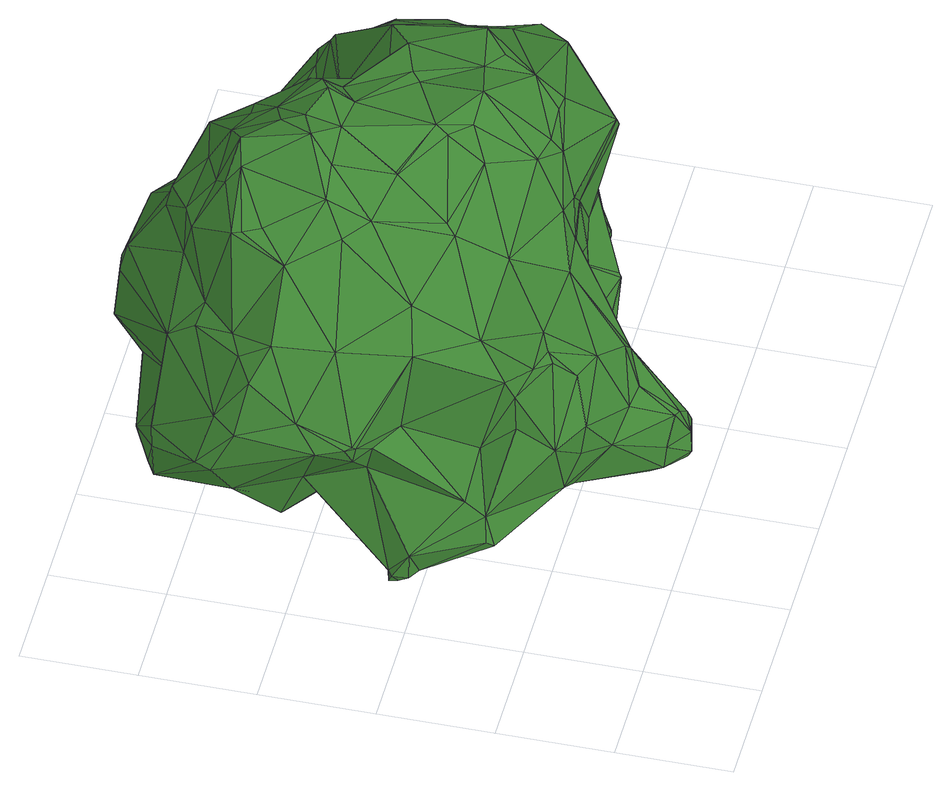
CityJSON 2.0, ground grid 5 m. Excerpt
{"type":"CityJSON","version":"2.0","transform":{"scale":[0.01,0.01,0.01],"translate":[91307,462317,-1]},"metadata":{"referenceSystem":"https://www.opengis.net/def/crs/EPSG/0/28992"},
"CityObjects":{
"tree1":{"type":"SolitaryVegetationObject","attributes":{"gtid":118,"crown_width_m":23.38,"crown_median_z":6.99,"trunk_H_m":7.08,"trunk_DBH_m":1.26,"trunk_radius_m":0.631,"trunk_base_height_m":-0.09,"original_gtid":"122"},"geometry":[{"type":"Solid","lod":"3","boundaries":[[[[0,1,2]],[[3,4,5]],[[6,5,4]],[[7,8,9]],[[10,11,12]],[[13,14,15]],[[16,17,18]],[[19,20,21]],[[22,23,24]],[[25,26,27]],[[28,29,30]],[[31,28,30]],[[32,33,34]],[[24,23,13]],[[18,35,36]],[[37,38,39]],[[40,41,42]],[[19,43,44]],[[43,45,44]],[[46,47,48]],[[49,50,51]],[[52,53,54]],[[55,38,56]],[[29,57,58]],[[59,60,61]],[[62,63,64]],[[65,66,67]],[[25,27,68]],[[69,70,71]],[[72,70,73]],[[74,75,36]],[[48,76,77]],[[48,77,78]],[[79,80,81]],[[28,31,82]],[[40,83,41]],[[81,84,85]],[[86,87,88]],[[89,90,91]],[[92,93,94]],[[95,9,8]],[[82,96,57]],[[97,98,41]],[[99,65,59]],[[100,94,101]],[[2,38,37]],[[102,103,104]],[[105,103,102]],[[22,106,23]],[[107,108,87]],[[109,110,111]],[[112,113,114]],[[115,116,117]],[[28,82,57]],[[28,57,29]],[[92,94,100]],[[118,119,86]],[[120,112,121]],[[120,121,122]],[[123,89,124]],[[74,36,35]],[[125,126,82]],[[127,128,92]],[[129,130,131]],[[132,133,41]],[[134,135,136]],[[53,1,54]],[[8,7,75]],[[30,8,75]],[[37,39,137]],[[138,139,116]],[[69,66,65]],[[140,66,69]],[[61,90,99]],[[91,90,61]],[[141,142,143]],[[144,145,146]],[[21,32,19]],[[59,61,99]],[[71,70,72]],[[52,61,53]],[[147,148,77]],[[109,149,110]],[[93,150,94]],[[151,152,153]],[[154,155,156]],[[157,158,159]],[[160,98,161]],[[12,162,163]],[[164,83,165]],[[74,35,166]],[[59,65,67]],[[132,149,167]],[[132,168,149]],[[22,24,169]],[[170,7,171]],[[172,137,173]],[[174,173,137]],[[77,175,78]],[[176,177,93]],[[178,25,174]],[[179,180,144]],[[52,181,91]],[[107,182,108]],[[108,182,67]],[[183,108,67]],[[183,184,108]],[[185,186,187]],[[188,88,189]],[[1,124,181]],[[124,1,0]],[[136,190,129]],[[127,191,128]],[[15,192,13]],[[170,193,7]],[[32,194,33]],[[156,195,95]],[[92,196,127]],[[197,198,56]],[[199,200,201]],[[35,84,80]],[[75,74,202]],[[203,204,205]],[[72,73,99]],[[177,206,93]],[[117,116,207]],[[104,76,48]],[[148,208,68]],[[209,143,142]],[[210,134,211]],[[74,166,111]],[[194,212,127]],[[213,43,214]],[[130,146,199]],[[80,166,35]],[[79,111,166]],[[79,166,80]],[[123,215,89]],[[216,217,218]],[[18,85,35]],[[205,219,203]],[[220,221,222]],[[52,54,181]],[[181,54,1]],[[156,155,195]],[[223,61,60]],[[224,211,225]],[[116,139,189]],[[226,227,11]],[[117,207,184]],[[228,46,48]],[[225,229,230]],[[163,231,22]],[[232,221,51]],[[13,192,10]],[[170,233,5]],[[57,96,58]],[[22,169,12]],[[234,157,235]],[[174,137,178]],[[80,84,81]],[[120,236,237]],[[238,239,8]],[[86,240,118]],[[79,81,241]],[[95,195,171]],[[95,171,9]],[[107,87,86]],[[141,126,149]],[[220,106,221]],[[106,51,221]],[[79,109,111]],[[79,241,109]],[[13,23,220]],[[220,23,106]],[[13,10,169]],[[13,169,24]],[[86,119,242]],[[45,243,44]],[[14,13,244]],[[12,169,10]],[[183,245,184]],[[83,40,165]],[[8,239,246]],[[226,180,247]],[[248,249,214]],[[250,249,248]],[[183,66,140]],[[65,99,73]],[[251,252,165]],[[240,188,253]],[[240,253,129]],[[254,226,247]],[[254,247,188]],[[69,73,70]],[[250,255,186]],[[69,65,73]],[[240,86,88]],[[240,88,188]],[[256,60,257]],[[171,7,9]],[[67,182,59]],[[241,149,109]],[[76,152,151]],[[67,66,183]],[[75,193,36]],[[7,193,75]],[[2,1,38]],[[112,120,140]],[[124,91,181]],[[89,91,124]],[[171,195,155]],[[101,94,150]],[[61,52,91]],[[129,190,240]],[[118,240,190]],[[71,72,89]],[[114,258,216]],[[203,147,204]],[[140,113,112]],[[101,150,33]],[[11,10,180]],[[107,86,256]],[[76,151,77]],[[256,257,107]],[[216,112,114]],[[259,4,248]],[[133,81,85]],[[194,100,101]],[[252,32,34]],[[185,260,186]],[[68,27,228]],[[194,127,196]],[[203,261,262]],[[97,164,161]],[[33,194,101]],[[263,168,160]],[[252,19,32]],[[264,43,213]],[[83,164,97]],[[83,97,41]],[[100,196,92]],[[194,196,100]],[[88,87,189]],[[213,214,249]],[[221,265,222]],[[149,126,125]],[[266,115,117]],[[232,177,176]],[[77,204,147]],[[218,250,248]],[[173,208,148]],[[78,175,228]],[[68,228,175]],[[245,266,117]],[[178,14,26]],[[193,16,36]],[[178,26,25]],[[162,267,139]],[[189,139,267]],[[78,228,48]],[[34,150,164]],[[103,105,268]],[[148,68,175]],[[77,148,175]],[[269,212,194]],[[270,271,172]],[[272,273,17]],[[143,51,106]],[[46,265,176]],[[265,232,176]],[[232,265,221]],[[16,272,17]],[[93,206,150]],[[149,142,141]],[[213,249,186]],[[250,186,249]],[[210,135,134]],[[242,135,210]],[[274,113,64]],[[64,113,71]],[[275,276,277]],[[275,277,185]],[[87,116,189]],[[188,189,267]],[[274,64,258]],[[160,278,209]],[[242,256,86]],[[279,124,0]],[[72,99,90]],[[21,269,32]],[[194,32,269]],[[262,280,147]],[[76,104,103]],[[228,27,281]],[[22,12,163]],[[282,277,276]],[[6,4,283]],[[6,283,284]],[[215,255,285]],[[62,215,285]],[[123,279,215]],[[124,279,123]],[[258,217,216]],[[0,286,279]],[[279,286,287]],[[163,141,231]],[[106,22,231]],[[106,231,143]],[[255,215,288]],[[149,241,167]],[[213,186,260]],[[259,289,284]],[[274,258,113]],[[162,12,227]],[[253,144,129]],[[19,44,20]],[[214,290,248]],[[59,182,257]],[[107,257,182]],[[223,60,256]],[[51,291,232]],[[151,204,77]],[[292,180,10]],[[145,180,292]],[[133,85,18]],[[213,260,264]],[[185,264,260]],[[178,159,14]],[[251,165,40]],[[3,233,121]],[[122,236,120]],[[259,248,290]],[[120,183,140]],[[264,185,277]],[[147,271,270]],[[133,18,17]],[[125,110,149]],[[115,138,116]],[[81,167,241]],[[84,35,85]],[[293,214,43]],[[172,37,137]],[[150,294,161]],[[177,295,206]],[[295,296,206]],[[3,121,218]],[[272,284,273]],[[81,133,167]],[[164,150,161]],[[223,256,242]],[[147,203,262]],[[64,215,62]],[[215,64,89]],[[254,267,227]],[[69,113,140]],[[179,247,180]],[[297,206,296]],[[187,262,261]],[[280,271,147]],[[2,286,0]],[[41,17,273]],[[133,17,41]],[[279,287,288]],[[258,114,113]],[[33,150,34]],[[135,190,136]],[[261,275,187]],[[298,275,261]],[[72,90,89]],[[193,5,272]],[[152,76,103]],[[31,299,82]],[[82,299,125]],[[144,180,145]],[[203,219,261]],[[153,243,219]],[[153,219,205]],[[233,122,121]],[[71,113,69]],[[174,25,208]],[[136,129,131]],[[287,286,280]],[[74,299,31]],[[111,299,74]],[[253,247,144]],[[179,144,247]],[[224,53,61]],[[55,39,38]],[[132,160,168]],[[75,202,30]],[[215,279,288]],[[232,291,177]],[[89,64,71]],[[58,139,138]],[[246,239,115]],[[250,217,258]],[[218,217,250]],[[191,105,128]],[[87,207,116]],[[245,120,237]],[[245,183,120]],[[184,207,108]],[[87,108,207]],[[162,227,267]],[[37,271,286]],[[280,286,271]],[[82,126,96]],[[270,172,173]],[[43,264,282]],[[188,267,254]],[[129,144,130]],[[146,130,144]],[[300,235,301]],[[284,283,259]],[[218,248,3]],[[112,216,121]],[[243,152,302]],[[150,297,296]],[[251,289,293]],[[193,272,16]],[[36,16,18]],[[285,255,63]],[[285,63,62]],[[141,143,231]],[[233,236,122]],[[154,236,233]],[[289,259,290]],[[289,290,214]],[[30,238,8]],[[154,233,155]],[[171,155,233]],[[219,243,276]],[[153,152,243]],[[199,235,200]],[[268,302,152]],[[96,126,162]],[[163,162,126]],[[163,126,141]],[[201,200,56]],[[20,302,268]],[[46,228,281]],[[46,281,265]],[[270,173,148]],[[270,148,147]],[[127,212,191]],[[21,268,269]],[[20,268,21]],[[276,261,219]],[[276,298,261]],[[46,176,47]],[[268,212,269]],[[191,212,105]],[[268,152,103]],[[268,105,212]],[[4,259,283]],[[153,205,204]],[[153,204,151]],[[198,199,201]],[[251,293,43]],[[43,19,251]],[[251,19,252]],[[168,142,149]],[[209,142,168]],[[164,165,34]],[[252,34,165]],[[294,278,161]],[[160,161,278]],[[229,56,230]],[[303,1,230]],[[303,230,56]],[[224,225,53]],[[225,230,53]],[[137,39,300]],[[55,300,39]],[[237,236,95]],[[178,301,159]],[[210,211,224]],[[38,1,303]],[[38,303,56]],[[2,37,286]],[[132,167,133]],[[265,304,222]],[[281,304,265]],[[27,304,281]],[[26,304,27]],[[68,208,25]],[[184,245,117]],[[95,8,246]],[[234,145,157]],[[146,145,234]],[[174,208,173]],[[170,171,233]],[[246,237,95]],[[121,216,218]],[[284,42,273]],[[223,242,210]],[[263,209,168]],[[300,301,137]],[[263,160,209]],[[48,47,104]],[[102,104,47]],[[93,47,176]],[[93,92,47]],[[102,47,105]],[[128,47,92]],[[128,105,47]],[[11,180,226]],[[56,200,55]],[[235,55,200]],[[30,29,305]],[[292,158,145]],[[145,158,157]],[[288,287,306]],[[262,306,280]],[[156,236,154]],[[26,244,304]],[[220,244,13]],[[222,244,220]],[[222,304,244]],[[26,14,244]],[[294,295,278]],[[235,300,55]],[[1,53,230]],[[37,172,271]],[[41,98,132]],[[58,138,305]],[[40,289,251]],[[197,211,134]],[[246,266,237]],[[246,115,266]],[[237,266,245]],[[287,280,306]],[[255,288,187]],[[255,187,186]],[[293,289,214]],[[206,297,150]],[[5,6,272]],[[137,301,178]],[[296,295,294]],[[296,294,150]],[[292,192,158]],[[229,211,197]],[[225,211,229]],[[56,229,197]],[[30,305,238]],[[11,227,12]],[[187,275,185]],[[170,5,193]],[[201,56,198]],[[136,198,134]],[[197,134,198]],[[282,264,277]],[[243,282,276]],[[159,158,192]],[[234,199,146]],[[235,199,234]],[[233,3,5]],[[199,131,130]],[[198,131,199]],[[136,131,198]],[[118,190,119]],[[51,50,291]],[[295,291,50]],[[49,295,50]],[[15,14,192]],[[292,10,192]],[[284,272,6]],[[64,63,258]],[[248,4,3]],[[159,192,14]],[[273,42,41]],[[284,289,42]],[[40,42,289]],[[96,139,58]],[[160,132,98]],[[97,161,98]],[[162,139,96]],[[226,254,227]],[[258,63,250]],[[255,250,63]],[[95,236,156]],[[257,60,59]],[[253,188,247]],[[115,239,138]],[[235,157,301]],[[159,301,157]],[[223,224,61]],[[143,209,49]],[[143,49,51]],[[223,210,224]],[[288,306,187]],[[187,306,262]],[[177,291,295]],[[31,202,74]],[[295,49,278]],[[209,278,49]],[[299,111,110]],[[299,110,125]],[[45,282,243]],[[43,282,45]],[[243,307,44]],[[20,307,302]],[[44,307,20]],[[302,307,243]],[[58,305,29]],[[238,305,239]],[[138,239,305]],[[119,190,242]],[[242,190,135]],[[31,30,202]],[[276,275,298]],[[308,309,310]],[[308,310,311]],[[311,310,312]],[[311,312,313]],[[310,309,314]],[[310,314,312]],[[312,314,315]],[[312,315,313]],[[314,309,316]],[[314,316,315]],[[315,316,317]],[[315,317,313]],[[316,309,318]],[[316,318,317]],[[317,318,319]],[[317,319,313]],[[318,309,320]],[[318,320,319]],[[319,320,321]],[[319,321,313]],[[320,309,322]],[[320,322,321]],[[321,322,323]],[[321,323,313]],[[322,309,324]],[[322,324,323]],[[323,324,325]],[[323,325,313]],[[324,309,326]],[[324,326,325]],[[325,326,327]],[[325,327,313]],[[326,309,328]],[[326,328,327]],[[327,328,329]],[[327,329,313]],[[328,309,330]],[[328,330,329]],[[329,330,331]],[[329,331,313]],[[330,309,332]],[[330,332,331]],[[331,332,333]],[[331,333,313]],[[332,309,334]],[[332,334,333]],[[333,334,335]],[[333,335,313]],[[334,309,336]],[[334,336,335]],[[335,336,337]],[[335,337,313]],[[336,309,338]],[[336,338,337]],[[337,338,339]],[[337,339,313]],[[338,309,340]],[[338,340,339]],[[339,340,341]],[[339,341,313]],[[340,309,342]],[[340,342,341]],[[341,342,343]],[[341,343,313]],[[342,309,344]],[[342,344,343]],[[343,344,345]],[[343,345,313]],[[344,309,346]],[[344,346,345]],[[345,346,347]],[[345,347,313]],[[346,309,348]],[[346,348,347]],[[347,348,349]],[[347,349,313]],[[348,309,350]],[[348,350,349]],[[349,350,351]],[[349,351,313]],[[350,309,352]],[[350,352,351]],[[351,352,353]],[[351,353,313]],[[352,309,354]],[[352,354,353]],[[353,354,355]],[[353,355,313]],[[354,309,356]],[[354,356,355]],[[355,356,357]],[[355,357,313]],[[356,309,308]],[[356,308,357]],[[357,308,311]],[[357,311,313]]]]}]}
},
"vertices":[
[1282,2283,1063],[1148,2338,1220],[1337,2253,1126],[840,1159,193],[887,1158,199],[865,1012,234],[956,1006,237],[249,685,419],[259,722,563],[226,712,451],[1330,986,1911],[1194,997,1844],[1273,747,1634],[1627,840,1765],[1755,1071,1863],[1642,969,1839],[809,475,382],[1024,435,302],[919,192,340],[2147,1108,166],[2264,1376,200],[2307,1030,180],[1424,676,1558],[1629,719,1662],[1554,724,1668],[2034,1611,1477],[2025,1321,1589],[2253,1219,1372],[635,428,1074],[556,511,1197],[437,474,826],[572,375,860],[2299,889,175],[2402,707,200],[2138,712,193],[916,131,374],[646,444,464],[1497,1950,1269],[1207,2061,1451],[1413,1698,1340],[1480,800,171],[1328,548,200],[1199,728,200],[1859,1292,217],[2238,1396,219],[2168,1436,310],[2388,1044,1085],[2377,1050,812],[2489,1467,892],[1639,619,1007],[1893,671,990],[1914,558,1295],[757,2377,1136],[790,2351,1245],[793,2378,1181],[1186,1920,1685],[1057,2071,1752],[582,538,1231],[518,585,1182],[118,1830,1016],[359,1966,1273],[394,2092,1166],[729,1954,538],[1000,1727,358],[662,1992,477],[91,1904,767],[90,1838,739],[72,1736,964],[2371,1607,1234],[241,2112,518],[296,2150,541],[368,2168,539],[371,2217,649],[216,2115,698],[709,298,650],[557,464,515],[2496,1498,758],[2264,1818,1057],[2443,1586,1134],[1053,50,466],[1027,41,383],[1157,72,442],[776,377,1068],[1513,656,176],[1023,56,360],[1022,100,345],[377,1597,1667],[285,1360,1319],[529,1392,1722],[851,2303,611],[480,2076,850],[678,2382,959],[2570,834,472],[2305,895,668],[2402,734,289],[136,1013,394],[650,572,1272],[1682,522,318],[1624,542,382],[239,2122,786],[2470,759,278],[2409,709,224],[2368,1075,638],[2499,1466,588],[2490,1446,766],[2441,997,520],[1852,552,1379],[191,1606,1385],[133,1490,1029],[1009,88,611],[939,240,785],[977,98,616],[451,1626,221],[478,1770,282],[540,1746,220],[403,1113,858],[418,1067,1237],[169,1244,911],[455,1707,1781],[427,1786,1771],[362,1513,527],[585,1472,284],[517,1277,449],[1011,2282,598],[956,2399,753],[949,301,984],[1078,566,1223],[2561,890,352],[2565,870,465],[738,1572,2085],[851,1622,2078],[817,1713,2060],[1200,401,502],[1050,189,329],[654,1949,1816],[607,1899,1862],[702,1857,2032],[1583,1650,1536],[471,693,1126],[596,823,1218],[193,1771,557],[1276,590,1229],[1345,612,1012],[1534,633,1195],[888,1479,2008],[1072,1467,1981],[1062,1576,2048],[1983,2071,973],[2154,1878,1214],[1042,301,890],[2163,706,249],[2238,1740,671],[2492,1507,583],[2210,1825,530],[146,1103,230],[157,1066,230],[130,1086,272],[1186,1545,1944],[1403,1302,1889],[1571,1361,1882],[1581,596,497],[1853,535,501],[882,773,1428],[1254,634,1393],[1753,540,303],[1788,825,174],[920,120,485],[1151,139,488],[1254,510,580],[1401,720,1638],[568,835,409],[184,984,277],[1822,1804,1201],[1967,1781,1453],[1953,1756,1500],[2415,1613,1202],[2371,965,1020],[2107,710,949],[1705,1461,1843],[901,1253,1790],[1136,1140,1868],[814,2392,1048],[114,1682,1228],[109,1405,894],[139,1287,915],[1596,1741,215],[1273,1763,223],[1544,1879,508],[632,1291,1751],[524,1096,1419],[626,1837,1945],[2537,935,395],[1522,1029,1868],[601,657,414],[2493,781,232],[157,1021,253],[2555,840,334],[808,2017,1792],[838,1927,1938],[958,1764,1992],[1098,1892,1858],[971,1876,1920],[576,397,702],[1923,2106,471],[2111,1918,842],[2151,2058,490],[2165,964,663],[155,1258,927],[2076,1713,1400],[1539,603,948],[542,2023,1643],[629,2067,1662],[2513,947,330],[1471,1555,201],[1396,1372,207],[1071,2205,542],[499,1626,188],[674,1600,250],[676,1485,200],[2123,2043,376],[2074,812,1553],[2088,780,1475],[2171,947,1538],[420,1939,1353],[606,2072,1432],[746,2180,1548],[1114,1086,1841],[1127,933,1705],[2451,1405,1210],[773,2162,1632],[969,2217,1413],[1390,622,1345],[2130,683,1088],[544,1074,382],[1115,1611,2039],[1192,1679,1962],[158,1107,277],[332,1239,665],[440,638,908],[428,785,782],[581,1469,1881],[1082,72,550],[420,1830,1760],[2190,1786,297],[2002,1027,1644],[184,1262,822],[284,814,605],[890,1243,1790],[1085,1402,228],[1235,1575,219],[1024,1642,199],[1774,890,187],[2039,830,170],[695,1472,1971],[829,1021,1619],[1135,1835,379],[288,1793,1329],[199,1747,1292],[579,1755,216],[1033,1039,254],[1516,1675,204],[1848,1975,487],[1766,1950,608],[1486,690,600],[1671,1636,202],[2253,925,1269],[265,1200,836],[807,981,1579],[2349,1355,325],[2392,1014,258],[2040,1861,1227],[1793,1986,1015],[1033,725,196],[1056,714,191],[520,1772,326],[1701,1736,282],[2149,1882,199],[1697,1715,258],[1692,707,708],[1267,2204,860],[1788,1982,1009],[2345,1075,1189],[1854,1601,275],[995,1030,239],[1083,804,205],[1084,1793,425],[1388,2180,1044],[1404,2069,950],[1298,2021,606],[1472,956,243],[1185,1244,349],[1922,672,983],[1360,1262,1878],[1739,1161,366],[1864,545,515],[1938,651,862],[1883,669,534],[1892,809,502],[1853,1796,419],[847,261,750],[1274,1664,1700],[1450,1417,1779],[2295,1395,249],[1036,2185,1429],[2244,1144,1416],[462,647,1061],[1548,1869,680],[2277,1396,229],[1338,1301,93],[1275,1302,91],[1336,1317,92],[1319,1312,801],[1317,1329,801],[1256,1313,799],[1330,1333,92],[1311,1344,800],[1320,1346,92],[1301,1357,800],[1307,1356,91],[1288,1367,799],[1292,1363,90],[1273,1374,799],[1276,1365,90],[1257,1376,798],[1260,1363,90],[1240,1374,798],[1244,1357,89],[1225,1368,798],[1231,1347,89],[1212,1358,797],[1221,1334,89],[1202,1346,797],[1214,1319,89],[1195,1330,797],[1212,1303,89],[1193,1314,798],[1214,1287,90],[1195,1298,798],[1220,1271,90],[1201,1283,798],[1230,1258,90],[1210,1269,799],[1243,1248,91],[1223,1259,799],[1258,1241,92],[1238,1253,800],[1274,1239,92],[1255,1250,800],[1290,1241,92],[1271,1252,801],[1306,1247,93],[1287,1258,801],[1319,1257,93],[1300,1268,801],[1329,1270,93],[1310,1281,801],[1336,1285,93],[1316,1296,801]
]}
